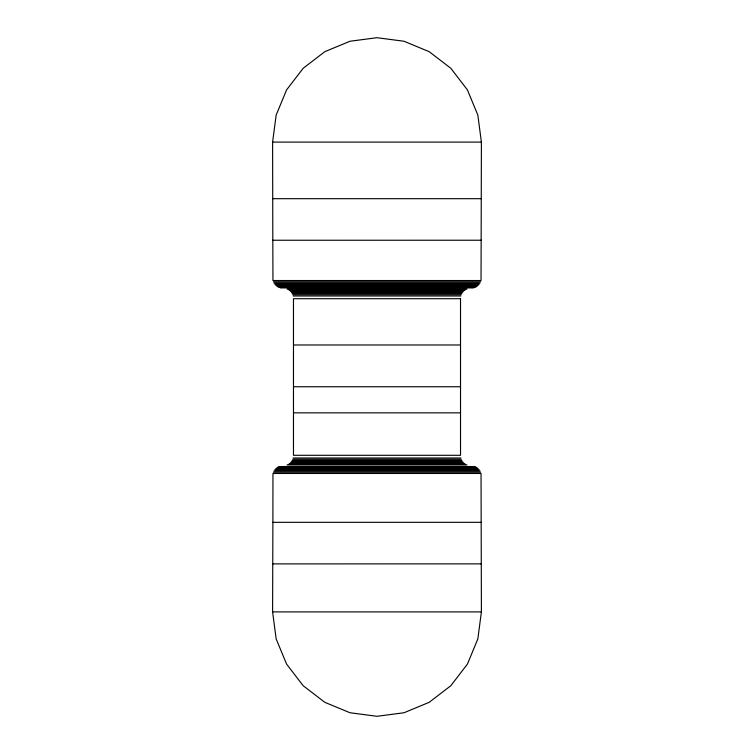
<?xml version="1.0" encoding="UTF-8"?>
<svg xmlns="http://www.w3.org/2000/svg" width="754" height="754" viewBox="0 0 754 754"><rect width="100%" height="100%" fill="white"/><g stroke="black" fill="none" stroke-linecap="round" stroke-linejoin="round"><path stroke-width="1.13" d="M272.891 522.324L272.957 473.474L481.043 473.474L481.401 611.899L477.838 638.921L467.414 664.104L450.826 685.725L429.196 702.313L404.021 712.747L377 716.3L349.979 712.747L324.804 702.313L303.174 685.725L286.586 664.104L276.162 638.921L272.599 611.899L272.891 522.324L481.316 522.324M272.816 240.243L272.599 142.101L276.162 115.079L286.586 89.896L303.174 68.275L324.804 51.687L349.979 41.253L377 37.7L404.021 41.253L429.196 51.687L450.826 68.275L467.414 89.896L477.838 115.079L481.401 142.101L481.043 280.526L272.957 280.526L272.816 240.243L481.401 240.234M272.599 142.101L481.401 142.101M272.891 198.688L481.316 198.688M273.391 281.817L480.609 281.817M273.994 283.042L480.006 283.042M274.758 284.173L479.242 284.173M275.662 285.201L478.338 285.201M276.68 286.105L477.32 286.105M277.821 286.859L476.179 286.859M279.046 287.462L474.954 287.462M280.337 287.905L473.663 287.905M287.038 289.055L466.962 289.055M288.264 289.659L465.736 289.659M289.395 290.422L464.605 290.422M290.422 291.317L463.578 291.317M291.327 292.345L462.673 292.345M292.081 293.476L461.919 293.476M292.684 294.701L461.316 294.701M293.127 296.002L460.873 296.002M293.476 344.983L460.524 344.983M293.476 386.745L460.524 386.745M293.476 412.843L460.524 412.843M293.127 457.998L460.873 457.998M292.684 459.299L461.316 459.299M292.081 460.524L461.919 460.524M291.327 461.655L462.673 461.655M290.422 462.683L463.578 462.683M289.395 463.578L464.605 463.578M288.264 464.341L465.736 464.341M287.038 464.945L466.962 464.945M279.046 466.538L474.954 466.538M277.821 467.141L476.179 467.141M276.68 467.895L477.32 467.895M275.662 468.799L478.338 468.799M274.758 469.827L479.242 469.827M273.994 470.958L480.006 470.958M273.391 472.183L480.609 472.183M272.816 563.888L481.401 563.879M272.599 611.899L481.401 611.899M460.524 298.697L293.476 298.697L293.476 455.303L460.524 455.303L460.524 298.697"/></g></svg>
